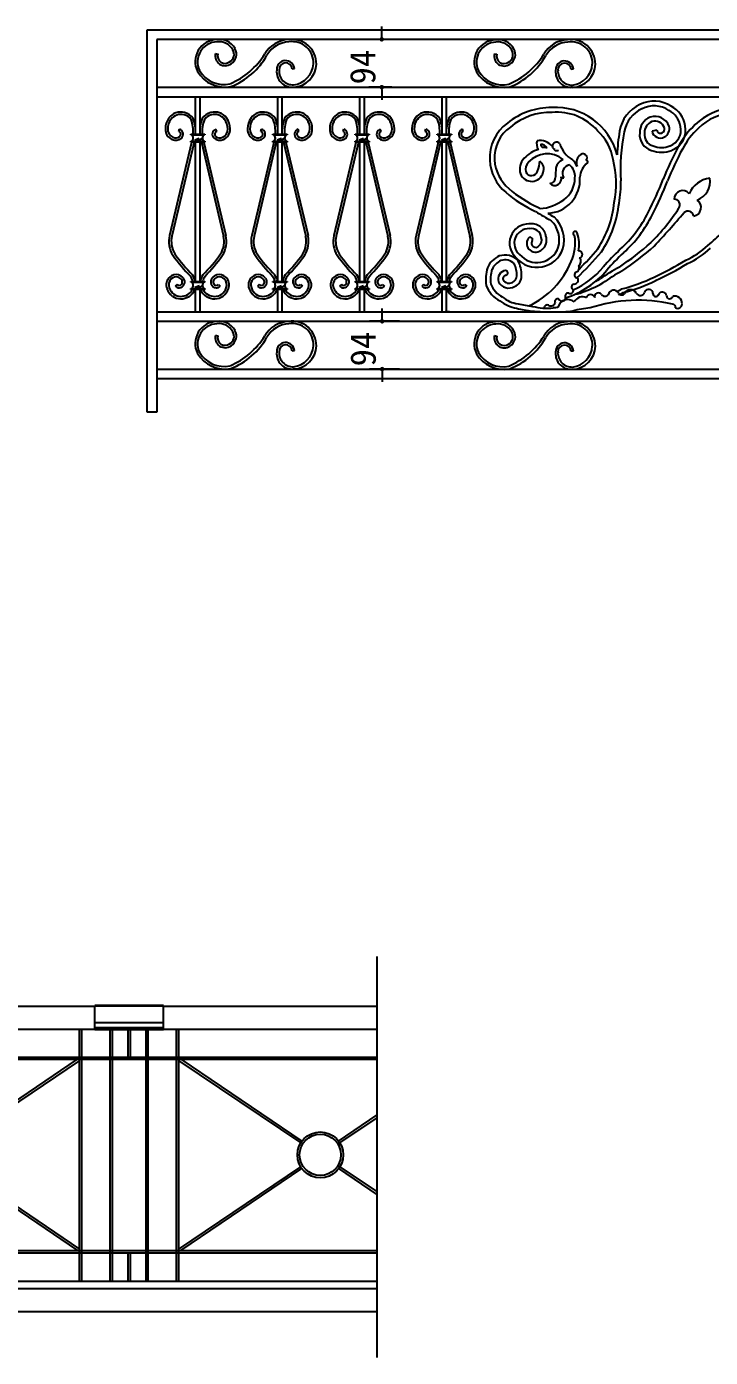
# Model space of a CAD drawing. Header units: millimetres. Extents: x 2621 to 26934, y 11979 to 27988.
# Drawn here: x 5707 to 7049, y 19788 to 22399 of the extents above; entities that cross this region are included whole.
import ezdxf

# ---------------------------------------------------------------- set-up
doc = ezdxf.new("R2010")
doc.units = ezdxf.units.MM
doc.styles.add('HZ', font='')
doc.styles.get('HZ').set_extended_font_data('仿宋_GB2312')

# ---------------------------------------------------------------- blocks, each defined once
blk = doc.blocks.new('A$C4F1E14F3')
for p, q in [((0, 0), (0, 750)), ((0, 750), (1315.8, 750)), ((1315.8, 731.2), (18.8, 731.2)), ((18.8, 731.2), (18.8, 0)), ((480.6, 731.2), (435.5, 731.2)), ((460.5, 743.7), (460.5, 756.2)), ((134.3, 703.7), (138.8, 702.5)), ((681.8, 703.1), (686.3, 702)), ((289.3, 673.3), (284.6, 673)), ((836.8, 672.8), (832.1, 672.4)), ((20.5, 637.5), (2606.1, 637.5)), ((480.6, 637.5), (435.5, 637.5)), ((20.5, 618.8), (2606.1, 618.8)), ((95.3, 545.2), (95.3, 618.8)), ((103.5, 618.8), (256.5, 618.8)), ((103.5, 618.8), (103.5, 545.2)), ((256.5, 545.2), (256.5, 618.8)), ((264.7, 618.8), (264.7, 545.2)), ((417.8, 545.2), (417.8, 618.8)), ((426, 618.8), (426, 545.2)), ((460.5, 625), (460.5, 612.5)), ((579, 545.2), (579, 618.8)), ((585.1, 618.8), (593.3, 618.8)), ((587.2, 618.8), (587.2, 545.2)), ((62.1, 550.6), (63.5, 555.1)), ((136.7, 550.6), (135.2, 555.1)), ((223.3, 550.6), (224.8, 555.1)), ((297.9, 550.6), (296.4, 555.1)), ((384.6, 550.6), (386, 555.1)), ((459.2, 550.6), (457.7, 555.1)), ((545.8, 550.6), (547.3, 555.1)), ((620.4, 550.6), (618.9, 555.1)), ((1000.3, 552.9), (991.1, 551.3)), ((87.4, 529.2), (44.2, 346.5)), ((92.2, 529.4), (48.8, 345.4)), ((85.7, 543.8), (85.7, 545.2)), ((85.7, 545.2), (104.1, 545.2)), ((87.5, 543.8), (85.7, 543.8)), ((85.7, 529.5), (85.7, 531.2)), ((85.7, 531.2), (87.5, 531.2)), ((110.2, 529.5), (85.7, 529.5)), ((87.5, 543.8), (111.7, 543.8)), ((87.5, 531.2), (111.7, 531.2)), ((93.9, 533.9), (102.4, 537.7)), ((95.3, 256.1), (95.3, 529.5)), ((103.5, 529.2), (103.5, 256.1)), ((104.1, 545.2), (113.5, 545.2)), ((106.5, 529.4), (149.9, 345.4)), ((113.5, 529.5), (110.2, 529.5)), ((111.4, 529.2), (154.5, 346.5)), ((113.5, 543.8), (111.7, 543.8)), ((111.7, 531.2), (113.5, 531.2)), ((113.5, 545.2), (113.5, 543.8)), ((113.5, 531.2), (113.5, 529.5)), ((248.6, 529.2), (205.5, 346.5)), ((253.5, 529.4), (210, 345.4)), ((246.9, 543.8), (246.9, 545.2)), ((246.9, 545.2), (265.4, 545.2)), ((248.8, 543.8), (246.9, 543.8)), ((246.9, 529.5), (246.9, 531.2)), ((246.9, 531.2), (248.8, 531.2)), ((271.5, 529.5), (246.9, 529.5)), ((248.8, 543.8), (272.9, 543.8)), ((248.8, 531.2), (272.9, 531.2)), ((255.1, 533.9), (263.6, 537.7)), ((256.5, 256.1), (256.5, 529.5)), ((264.7, 529.2), (264.7, 256.1)), ((265.4, 545.2), (274.7, 545.2)), ((267.8, 529.4), (311.2, 345.4)), ((274.7, 529.5), (271.5, 529.5)), ((272.6, 529.2), (315.8, 346.5)), ((274.7, 543.8), (272.9, 543.8)), ((272.9, 531.2), (274.7, 531.2)), ((274.7, 545.2), (274.7, 543.8)), ((274.7, 531.2), (274.7, 529.5)), ((409.9, 529.2), (366.7, 346.5)), ((414.7, 529.4), (371.3, 345.4)), ((408.2, 543.8), (408.2, 545.2)), ((408.2, 545.2), (426.6, 545.2)), ((410, 543.8), (408.2, 543.8)), ((408.2, 529.5), (408.2, 531.2)), ((408.2, 531.2), (410, 531.2)), ((432.7, 529.5), (408.2, 529.5)), ((410, 543.8), (434.2, 543.8)), ((410, 531.2), (434.2, 531.2)), ((416.4, 533.9), (424.9, 537.7)), ((417.8, 256.1), (417.8, 529.5)), ((426, 529.2), (426, 256.1)), ((426.6, 545.2), (436, 545.2)), ((429, 529.4), (472.4, 345.4)), ((436, 529.5), (432.7, 529.5)), ((433.9, 529.2), (477, 346.5)), ((436, 543.8), (434.2, 543.8)), ((434.2, 531.2), (436, 531.2)), ((436, 545.2), (436, 543.8)), ((436, 531.2), (436, 529.5)), ((571.1, 529.2), (528, 346.5)), ((576, 529.4), (532.5, 345.4)), ((569.4, 543.8), (569.4, 545.2)), ((569.4, 545.2), (587.9, 545.2)), ((571.3, 543.8), (569.4, 543.8)), ((569.4, 529.5), (569.4, 531.2)), ((569.4, 531.2), (571.3, 531.2)), ((594, 529.5), (569.4, 529.5)), ((571.3, 543.8), (595.4, 543.8)), ((571.3, 531.2), (595.4, 531.2)), ((577.6, 533.9), (586.1, 537.7)), ((579, 256.1), (579, 529.5)), ((587.2, 529.2), (587.2, 256.1)), ((587.9, 545.2), (597.2, 545.2)), ((590.3, 529.4), (633.7, 345.4)), ((597.2, 529.5), (594, 529.5)), ((595.1, 529.2), (638.3, 346.5)), ((597.2, 543.8), (595.4, 543.8)), ((595.4, 531.2), (597.2, 531.2)), ((597.2, 545.2), (597.2, 543.8)), ((597.2, 531.2), (597.2, 529.5)), ((58.8, 250), (55.2, 247)), ((85.8, 254.8), (85.8, 256.1)), ((85.8, 256.1), (104.2, 256.1)), ((87.6, 254.8), (85.8, 254.8)), ((85.8, 240.5), (85.8, 242.2)), ((85.8, 242.2), (87.6, 242.2)), ((110.3, 240.5), (85.8, 240.5)), ((87.6, 254.8), (111.7, 254.8)), ((87.6, 242.2), (111.7, 242.2)), ((93.9, 244.9), (102.5, 248.6)), ((95.3, 196.9), (95.3, 240.5)), ((103.5, 240.5), (103.5, 196.9)), ((104.2, 256.1), (113.6, 256.1)), ((113.6, 240.5), (110.3, 240.5)), ((113.6, 254.8), (111.7, 254.8)), ((111.7, 242.2), (113.6, 242.2)), ((113.6, 256.1), (113.6, 254.8)), ((113.6, 242.2), (113.6, 240.5)), ((139.9, 250), (143.5, 247)), ((220.1, 250), (216.5, 247)), ((247, 254.8), (247, 256.1)), ((247, 256.1), (265.5, 256.1)), ((248.9, 254.8), (247, 254.8)), ((247, 240.5), (247, 242.2)), ((247, 242.2), (248.9, 242.2)), ((271.5, 240.5), (247, 240.5)), ((248.9, 254.8), (273, 254.8)), ((248.9, 242.2), (273, 242.2)), ((255.2, 244.9), (263.7, 248.6)), ((256.5, 196.9), (256.5, 240.5)), ((264.7, 240.5), (264.7, 196.9)), ((265.5, 256.1), (274.8, 256.1)), ((274.8, 240.5), (271.5, 240.5)), ((274.8, 254.8), (273, 254.8)), ((273, 242.2), (274.8, 242.2)), ((274.8, 256.1), (274.8, 254.8)), ((274.8, 242.2), (274.8, 240.5)), ((301.2, 250), (304.7, 247)), ((381.3, 250), (377.7, 247)), ((408.3, 254.8), (408.3, 256.1)), ((408.3, 256.1), (426.7, 256.1)), ((410.1, 254.8), (408.3, 254.8)), ((408.3, 240.5), (408.3, 242.2)), ((408.3, 242.2), (410.1, 242.2)), ((432.8, 240.5), (408.3, 240.5)), ((410.1, 254.8), (434.2, 254.8)), ((410.1, 242.2), (434.2, 242.2)), ((416.4, 244.9), (425, 248.6)), ((417.8, 196.9), (417.8, 240.5)), ((426, 240.5), (426, 196.9)), ((426.7, 256.1), (436.1, 256.1)), ((436.1, 240.5), (432.8, 240.5)), ((436.1, 254.8), (434.2, 254.8)), ((434.2, 242.2), (436.1, 242.2)), ((436.1, 256.1), (436.1, 254.8)), ((436.1, 242.2), (436.1, 240.5)), ((462.4, 250), (466, 247)), ((542.6, 250), (539, 247)), ((569.5, 254.8), (569.5, 256.1)), ((569.5, 256.1), (588, 256.1)), ((571.4, 254.8), (569.5, 254.8)), ((569.5, 240.5), (569.5, 242.2)), ((569.5, 242.2), (571.4, 242.2)), ((594, 240.5), (569.5, 240.5)), ((571.4, 254.8), (595.5, 254.8)), ((571.4, 242.2), (595.5, 242.2)), ((577.7, 244.9), (586.2, 248.6)), ((579, 196.9), (579, 240.5)), ((587.2, 240.5), (587.2, 196.9)), ((588, 256.1), (597.3, 256.1)), ((597.3, 240.5), (594, 240.5)), ((597.3, 254.8), (595.5, 254.8)), ((595.5, 242.2), (597.3, 242.2)), ((597.3, 256.1), (597.3, 254.8)), ((597.3, 242.2), (597.3, 240.5)), ((623.7, 250), (627.2, 247)), ((20.5, 196.9), (2606.1, 196.9)), ((461.3, 190.6), (461.3, 203.1)), ((593.3, 196.9), (585.1, 196.9)), ((20.5, 178.1), (2606.1, 178.1)), ((495.1, 178.1), (436.3, 178.1)), ((134.3, 150.6), (138.8, 149.4)), ((681.8, 150), (686.3, 148.9)), ((289.3, 120.2), (284.6, 119.8)), ((836.8, 119.6), (832.1, 119.3)), ((20.5, 84.4), (2606.1, 84.4)), ((495.1, 84.4), (436.3, 84.4)), ((20.5, 65.6), (2606.1, 65.6)), ((461.3, 71.9), (461.3, 59.4)), ((18.8, 0), (0, 0))]:
    blk.add_line(p, q)
at = {"color": 0, "linetype": 'ByBlock'}
for p, q in [((460.5, 735.6), (460.5, 743.7)), ((460.5, 633.1), (460.5, 625)), ((461.3, 182.5), (461.3, 190.6)), ((461.3, 80), (461.3, 71.9))]:
    blk.add_line(p, q, dxfattribs=at)
at = {"color": 0, "linetype": 'ByBlock', "const_width": 4.38}
for points in [[(460.5, 733.4, 1), (460.5, 729.1, 1)], [(460.5, 635.3, 1), (460.5, 639.7, 1)], [(461.3, 180.3, 1), (461.3, 175.9, 1)], [(461.3, 82.2, 1), (461.3, 86.6, 1)]]:
    blk.add_lwpolyline(points, format="xyb", close=True, dxfattribs=at)
for centre, radius, start, end in [((141.3, 695.2), 36, 29.7728, 97.6946), ((284.4, 683.4), 47.9, 359.3385, 98.1814), ((137.6, 687.5), 43.3, 91.5224, 206.6869), ((138.3, 687.2), 39.2, 91.9678, 205.4501), ((141.4, 695.8), 30.8, 29.0137, 98.2863), ((153, 702.2), 17.6, 300.7575, 29.2731), ((152.9, 702.2), 22.4, 301.7704, 28.9529), ((279.8, 674.9), 56, 92.2498, 150.3633), ((280.4, 674.3), 52, 92.4589, 150.3237), ((284.7, 685), 41.8, 357.4465, 98.9717), ((685.1, 687), 43.3, 91.5224, 206.6869), ((685.8, 686.6), 39.2, 91.9678, 205.4501), ((688.8, 694.6), 36, 29.7728, 97.6946), ((688.9, 695.3), 30.8, 29.0137, 98.2863), ((700.5, 701.6), 17.6, 300.7575, 29.2731), ((700.4, 701.7), 22.4, 301.7704, 28.9529), ((827.3, 674.3), 56, 92.2498, 150.3633), ((827.9, 673.8), 52, 92.4589, 150.3237), ((831.9, 682.9), 47.9, 359.3385, 98.1814), ((832.2, 684.5), 41.8, 357.4465, 98.9717), ((153.2, 699), 19.5, 166.026, 306.1289), ((153.2, 699), 14.8, 166.026, 306.42), ((103, 783), 151.3, 293.2374, 327.8912), ((114.4, 767.6), 138.3, 291.1599, 330.7892), ((271.8, 672), 17.5, 4.2991, 183.502), ((271.8, 672), 12.9, 4.2991, 183.9304), ((282.8, 685.6), 43.7, 275.9022, 356.825), ((285.6, 684.3), 46.7, 272.3193, 358.2427), ((700.7, 698.4), 19.5, 166.026, 306.1289), ((700.7, 698.4), 14.8, 166.026, 306.42), ((650.5, 782.4), 151.3, 293.2374, 327.8912), ((661.9, 767), 138.3, 291.1599, 330.7892), ((819.3, 671.4), 17.5, 4.2991, 183.502), ((819.3, 671.4), 12.9, 4.2991, 183.9304), ((830.2, 685), 43.7, 275.9022, 356.825), ((833.1, 683.7), 46.7, 272.3193, 358.2427), ((152.6, 700), 62.5, 210.703, 280.8368), ((150.5, 697.2), 54.6, 209.4377, 282.8679), ((284.5, 667.8), 30.3, 174.1559, 275.7508), ((286, 669.1), 27.1, 175.8301, 272.7154), ((700.1, 699.4), 62.5, 210.703, 280.8368), ((698, 696.6), 54.6, 209.4377, 282.8679), ((832, 667.3), 30.3, 174.1559, 275.7508), ((833.5, 668.6), 27.1, 175.8301, 272.7154), ((996.4, 539.7), 70.1, 114.6089, 170.5517), ((994.9, 549.2), 60.9, 56.3776, 117.0182), ((994.9, 549.2), 51.5, 55.7255, 117.2361), ((68.8, 556.5), 33, 141.6774, 181.6751), ((65.7, 560.7), 28, 73.4423, 144.4332), ((65.7, 560.7), 23.3, 72.8495, 144.819), ((69, 562.8), 20.4, 31.9492, 79.9702), ((69, 562.8), 25.1, 30.8638, 79.3014), ((24.8, 550.4), 70.5, 355.7773, 21.0908), ((173.9, 550.4), 70.5, 158.9092, 184.2227), ((129.7, 562.8), 25.1, 100.6986, 149.1362), ((129.7, 562.8), 20.4, 100.0298, 148.0508), ((133, 560.7), 28, 35.5668, 106.5577), ((133, 560.7), 23.3, 35.181, 107.1505), ((129.9, 556.5), 33, 358.3249, 38.3226), ((230.1, 556.5), 33, 141.6774, 181.6751), ((227, 560.7), 28, 73.4423, 144.4332), ((227, 560.7), 23.3, 72.8495, 144.819), ((230.3, 562.8), 20.4, 31.9492, 79.9702), ((230.3, 562.8), 25.1, 30.8638, 79.3014), ((186.1, 550.4), 70.5, 355.7773, 21.0908), ((335.2, 550.4), 70.5, 158.9092, 184.2227), ((290.9, 562.8), 25.1, 100.6986, 149.1362), ((290.9, 562.8), 20.4, 100.0298, 148.0508), ((294.3, 560.7), 28, 35.5668, 106.5577), ((294.3, 560.7), 23.3, 35.181, 107.1505), ((291.2, 556.5), 33, 358.3249, 38.3226), ((391.3, 556.5), 33, 141.6774, 181.6751), ((388.2, 560.7), 28, 73.4423, 144.4332), ((388.2, 560.7), 23.3, 72.8495, 144.819), ((391.5, 562.8), 20.4, 31.9492, 79.9702), ((391.5, 562.8), 25.1, 30.8638, 79.3014), ((347.3, 550.4), 70.5, 355.7773, 21.0908), ((496.4, 550.4), 70.5, 158.9092, 184.2227), ((452.2, 562.8), 25.1, 100.6986, 149.1362), ((452.2, 562.8), 20.4, 100.0298, 148.0508), ((455.5, 560.7), 28, 35.5668, 106.5577), ((455.5, 560.7), 23.3, 35.181, 107.1505), ((452.4, 556.5), 33, 358.3249, 38.3226), ((552.6, 556.5), 33, 141.6774, 181.6751), ((549.5, 560.7), 28, 73.4423, 144.4332), ((549.5, 560.7), 23.3, 72.8495, 144.819), ((552.8, 562.8), 20.4, 31.9492, 79.9702), ((552.8, 562.8), 25.1, 30.8638, 79.3014), ((508.6, 550.4), 70.5, 355.7773, 21.0908), ((657.7, 550.4), 70.5, 158.9092, 184.2227), ((613.4, 562.8), 25.1, 100.6986, 149.1362), ((613.4, 562.8), 20.4, 100.0298, 148.0508), ((616.8, 560.7), 28, 35.5668, 106.5577), ((616.8, 560.7), 23.3, 35.181, 107.1505), ((613.7, 556.5), 33, 358.3249, 38.3226), ((792.5, 463.5), 133.9, 89.1486, 129.5387), ((792.5, 463.5), 124.5, 88.9382, 129.709), ((802.9, 474.4), 123.2, 14.2246, 93.9213), ((804, 481.8), 106.6, 41.2346, 94.9593), ((996.4, 539.7), 60.8, 114.4219, 170.5042), ((999.7, 548.2), 32.9, 111.605, 180.8531), ((996.6, 550.7), 29.5, 19.5303, 107.8769), ((1006.3, 555.2), 40.6, 7.1146, 64.2732), ((1006.3, 555.2), 50, 7.6957, 63.4621), ((1162.2, 472), 126.3, 96.7973, 133.2082), ((1162.2, 472), 116.9, 96.7973, 133.2082), ((56.7, 554.4), 20.9, 176.7452, 247.6173), ((68.8, 556.5), 28.3, 141.5395, 182.0653), ((56.7, 554.4), 16.2, 176.004, 248.2708), ((60.2, 545.1), 5.8, 313.3026, 71.4596), ((60.2, 545.1), 10.5, 313.1234, 71.4596), ((24.8, 550.4), 65.8, 355.4761, 20.7299), ((173.9, 550.4), 65.8, 159.2701, 184.5239), ((138.5, 545.1), 10.5, 108.5404, 226.8766), ((138.5, 545.1), 5.8, 108.5404, 226.6974), ((142, 554.4), 16.2, 291.7292, 3.996), ((142, 554.4), 20.9, 292.3827, 3.2548), ((129.9, 556.5), 28.3, 357.9347, 38.4605), ((218, 554.4), 20.9, 176.7452, 247.6173), ((218, 554.4), 16.2, 176.004, 248.2708), ((230.1, 556.5), 28.3, 141.5395, 182.0653), ((221.5, 545.1), 5.8, 313.3026, 71.4596), ((221.5, 545.1), 10.5, 313.1234, 71.4596), ((186.1, 550.4), 65.8, 355.4761, 20.7299), ((335.2, 550.4), 65.8, 159.2701, 184.5239), ((299.8, 545.1), 10.5, 108.5404, 226.8766), ((299.8, 545.1), 5.8, 108.5404, 226.6974), ((303.3, 554.4), 16.2, 291.7292, 3.996), ((303.3, 554.4), 20.9, 292.3827, 3.2548), ((291.2, 556.5), 28.3, 357.9347, 38.4605), ((379.2, 554.4), 20.9, 176.7452, 247.6173), ((391.3, 556.5), 28.3, 141.5395, 182.0653), ((379.2, 554.4), 16.2, 176.004, 248.2708), ((382.7, 545.1), 5.8, 313.3026, 71.4596), ((382.7, 545.1), 10.5, 313.1234, 71.4596), ((347.3, 550.4), 65.8, 355.4761, 20.7299), ((496.4, 550.4), 65.8, 159.2701, 184.5239), ((461, 545.1), 10.5, 108.5404, 226.8766), ((461, 545.1), 5.8, 108.5404, 226.6974), ((464.5, 554.4), 16.2, 291.7292, 3.996), ((464.5, 554.4), 20.9, 292.3827, 3.2548), ((452.4, 556.5), 28.3, 357.9347, 38.4605), ((540.5, 554.4), 20.9, 176.7452, 247.6173), ((540.5, 554.4), 16.2, 176.004, 248.2708), ((552.6, 556.5), 28.3, 141.5395, 182.0653), ((544, 545.1), 5.8, 313.3026, 71.4596), ((544, 545.1), 10.5, 313.1234, 71.4596), ((508.6, 550.4), 65.8, 355.4761, 20.7299), ((657.7, 550.4), 65.8, 159.2701, 184.5239), ((622.3, 545.1), 10.5, 108.5404, 226.8766), ((622.3, 545.1), 5.8, 108.5404, 226.6974), ((625.8, 554.4), 16.2, 291.7292, 3.996), ((625.8, 554.4), 20.9, 292.3827, 3.2548), ((613.7, 556.5), 28.3, 357.9347, 38.4605), ((754.5, 499.5), 82.1, 125.0713, 183.7105), ((754.5, 499.5), 72.7, 124.7867, 183.7522), ((815.9, 478.7), 100.2, 9.6728, 47.0352), ((1397.6, 478.3), 476, 171.1867, 176.817), ((1303.8, 475.7), 374.7, 168.6116, 183.3522), ((999.7, 548.2), 23.5, 112.3568, 182.1392), ((996.6, 550.7), 20.1, 20.3353, 107.0168), ((1007.2, 554), 16.4, 189.6157, 300.0683), ((1007.2, 554), 7.01, 189.6157, 302.0781), ((1007.4, 555.6), 8.29, 295.2167, 14.7572), ((1007.4, 555.6), 17.7, 296.9961, 16.376), ((1014.9, 552.7), 32.6, 290.575, 13.376), ((1014.9, 552.7), 41.9, 290.7571, 12.6677), ((1190.9, 441.4), 168.2, 133.2082, 152.0228), ((1190.9, 441.4), 158.8, 133.2082, 152.0228), ((56.3, 549.5), 16.3, 242.3934, 312.6498), ((56.3, 549.5), 11.6, 241.1563, 312.5484), ((82.4, 537.5), 8.13, 309.1676, 50.8324), ((97.9, 551.1), 17.6, 256.7869, 307.7656), ((116.7, 537.5), 8.09, 128.8868, 231.1132), ((142.4, 549.5), 16.3, 227.3502, 297.6066), ((142.4, 549.5), 11.6, 227.4516, 298.8437), ((217.6, 549.5), 16.3, 242.3934, 312.6498), ((217.6, 549.5), 11.6, 241.1563, 312.5484), ((243.6, 537.5), 8.13, 309.1676, 50.8324), ((259.1, 551.1), 17.6, 256.7869, 307.7656), ((278, 537.5), 8.09, 128.8868, 231.1132), ((303.7, 549.5), 16.3, 227.3502, 297.6066), ((303.7, 549.5), 11.6, 227.4516, 298.8437), ((378.8, 549.5), 16.3, 242.3934, 312.6498), ((378.8, 549.5), 11.6, 241.1563, 312.5484), ((404.9, 537.5), 8.13, 309.1676, 50.8324), ((420.4, 551.1), 17.6, 256.7869, 307.7656), ((439.2, 537.5), 8.09, 128.8868, 231.1132), ((464.9, 549.5), 16.3, 227.3502, 297.6066), ((464.9, 549.5), 11.6, 227.4516, 298.8437), ((540.1, 549.5), 16.3, 242.3934, 312.6498), ((540.1, 549.5), 11.6, 241.1563, 312.5484), ((566.1, 537.5), 8.13, 309.1676, 50.8324), ((581.6, 551.1), 17.6, 256.7869, 307.7656), ((600.5, 537.5), 8.09, 128.8868, 231.1132), ((626.2, 549.5), 16.3, 227.3502, 297.6066), ((626.2, 549.5), 11.6, 227.4516, 298.8437), ((782.4, 526.2), 18, 160.0725, 217.4423), ((770.8, 500.6), 32.1, 40.1203, 99.6045), ((770.5, 506.9), 18.8, 37.0091, 84.0363), ((781.6, 526.1), 9.12, 182.9715, 232.3474), ((803.7, 521.3), 8.28, 42.0947, 180), ((861.8, 542.2), 54.2, 196.3714, 240.4477), ((999, 544.5), 32.4, 174.4159, 254.0557), ((999, 544.5), 23.1, 173.1077, 255.1554), ((1009.7, 562.9), 43.9, 247.8205, 292.1795), ((760.7, 476.7), 29.5, 134.1391, 198.5911), ((785.6, 456.1), 61.7, 106.4962, 137.375), ((785.6, 456.1), 50.5, 51.7603, 137.7609), ((778.7, 488.6), 30.4, 77.0965, 95.1943), ((800.4, 521.1), 5.05, 177.256, 267.159), ((783.9, 526.4), 19.3, 321.7942, 327.5765), ((803.7, 521.3), 8.28, 236.1102, 295.7198), ((861.7, 489), 19.2, 122.3278, 202.3304), ((855.5, 499.4), 7.11, 33.8322, 125.0732), ((858.3, 498.8), 5.55, 300.9996, 54.9008), ((1009.7, 562.9), 53.3, 248.4421, 292.0406), ((1606.3, 220.8), 638.6, 152.0228, 158.308), ((1606.3, 220.8), 629.3, 152.0228, 158.308), ((760.9, 498.9), 88.5, 183.0606, 229.7981), ((760.9, 498.9), 79.1, 183.0221, 229.8178), ((760.7, 476.7), 18.2, 133.2098, 197.5304), ((754.5, 476), 12.1, 203.3405, 344.8255), ((708.2, 496.1), 62.5, 338.1852, 356.7068), ((759.5, 477.1), 19, 337.8657, 54.1528), ((1574.4, 418.1), 774.4, 175.8548, 176.988), ((825.7, 473.7), 23.7, 111.9924, 179.1692), ((831.7, 468.6), 16.4, 99.1906, 213.2803), ((811.4, 462.4), 28.5, 354.5983, 51.8227), ((798.1, 460.8), 50.4, 24.5399, 42.8339), ((889.5, 457.9), 40.3, 129.0525, 176.0602), ((862.2, 491.3), 2.9, 312.8659, 111.1782), ((724, 448.3), 196.5, 349.1524, 13.9304), ((754.5, 476), 23.4, 201.8819, 344.8255), ((783.9, 455.6), 65.6, 272.2017, 4.4633), ((800.1, 457.6), 13, 222.582, 17.3145), ((791, 458.8), 10.1, 267.0012, 359.9867), ((816.9, 465.5), 5.98, 222.9811, 280.1711), ((787.4, 459.3), 52.4, 305.3305, 0.4327), ((724, 448.3), 205.8, 349.2612, 1.5478), ((283.1, 747.1), 785.4, 333.0927, 338.308), ((283.1, 747.1), 794.8, 333.0927, 338.308), ((1111, 407.9), 51.5, 97.5451, 156.4802), ((1065.8, 452.3), 39, 290.3518, 9.9245), ((870.6, 626.4), 256.7, 229.4591, 245.114), ((870.6, 626.4), 247.4, 229.4525, 245.255), ((1051, 418.3), 16.3, 38.5294, 181.6373), ((1034.5, 406.6), 11.2, 325.1017, 89.2672), ((1095.2, 918.4), 621.4, 237.6422, 240.922), ((1095.2, 918.4), 612, 237.5845, 238.0597), ((764.3, 487.8), 89, 274.5519, 306.8061), ((711.9, 433.1), 206.2, 326.748, 353.9261), ((711.9, 433.1), 215.6, 326.6, 353.8223), ((756.9, 506.7), 254.2, 312.5299, 333.0927), ((690.5, 629.9), 421.3, 315.1105, 326.963), ((1061.5, 383), 11.2, 8.3327, 132.4982), ((1070.5, 401.4), 16.9, 277.3181, 58.2495), ((749.1, 331.4), 37.8, 89.3462, 229.3922), ((754.2, 340.7), 28.9, 7.6493, 99.4603), ((1095.2, 918.4), 612, 239.7024, 241.0378), ((755.5, 337.4), 53.5, 344.2479, 45.1998), ((755.5, 337.4), 62.9, 343.9731, 46.43), ((756.9, 506.7), 263.6, 312.5299, 333.0927), ((-544.9, 1760.4), 2104.9, 317.0343, 319.4251), ((94, 334.8), 51.2, 166.8047, 212.1319), ((94, 334.8), 46.5, 166.8089, 211.9756), ((104.7, 334.8), 46.5, 328.0244, 13.1911), ((104.7, 334.8), 51.2, 327.8681, 13.1953), ((255.3, 334.8), 51.2, 166.8047, 212.1319), ((255.3, 334.8), 46.5, 166.8089, 211.9756), ((265.9, 334.8), 46.5, 328.0244, 13.1911), ((265.9, 334.8), 51.2, 327.8681, 13.1953), ((416.5, 334.8), 51.2, 166.8047, 212.1319), ((416.5, 334.8), 46.5, 166.8089, 211.9756), ((427.2, 334.8), 46.5, 328.0244, 13.1911), ((427.2, 334.8), 51.2, 327.8681, 13.1953), ((577.8, 334.8), 51.2, 166.8047, 212.1319), ((577.8, 334.8), 46.5, 166.8089, 211.9756), ((588.4, 334.8), 46.5, 328.0244, 13.1911), ((588.4, 334.8), 51.2, 327.8681, 13.1953), ((749.1, 331.4), 28.5, 87.6288, 230.8048), ((762.6, 331.1), 17.4, 146.25, 317.4737), ((752, 338.2), 4.69, 325.865, 146.635), ((754.2, 340.7), 19.5, 4.7218, 101.8349), ((761.6, 337.1), 13.2, 304.1679, 23.3579), ((761.6, 337.1), 22.6, 307.825, 19.3263), ((756.5, 331.6), 83.9, 334.3116, 9.9832), ((840.2, 350.3), 4.24, 16.3573, 256.0477), ((777.7, 328.7), 70.3, 349.662, 18.9218), ((737.1, 758.6), 564.3, 310.1086, 314.1109), ((765.2, 337.6), 53.7, 220.6329, 340.8597), ((765.2, 337.6), 44.3, 219.6827, 340.533), ((762.6, 331.1), 8.05, 146.25, 322.8002), ((455.5, 679.9), 569.2, 312.9507, 320.0546), ((847.5, 309.2), 6.92, 279.3882, 95.326), ((455.5, 679.9), 559.9, 314.5114, 319.9993), ((1176.2, 49.5), 366.2, 132.5299, 140.0977), ((604.8, 764.5), 578.1, 303.8779, 311.6553), ((604.8, 764.5), 587.5, 303.8328, 311.6828), ((991.2, 443), 159.4, 294.4083, 313.3183), ((991.2, 443), 166.9, 294.5685, 313.2456), ((320, 498.2), 329.9, 215.2939, 224.728), ((320, 498.2), 325.2, 215.3172, 224.8176), ((-121.2, 498.2), 325.2, 315.1824, 324.6828), ((-121.2, 498.2), 329.9, 315.272, 324.7061), ((481.2, 498.2), 329.9, 215.2939, 224.728), ((481.2, 498.2), 325.2, 215.3172, 224.8176), ((40, 498.2), 325.2, 315.1824, 324.6828), ((40, 498.2), 329.9, 315.272, 324.7061), ((642.5, 498.2), 329.9, 215.2939, 224.728), ((642.5, 498.2), 325.2, 215.3172, 224.8176), ((201.3, 498.2), 325.2, 315.1824, 324.6828), ((201.3, 498.2), 329.9, 315.272, 324.7061), ((803.7, 498.2), 329.9, 215.2939, 224.728), ((803.7, 498.2), 325.2, 215.3172, 224.8176), ((362.5, 498.2), 325.2, 315.1824, 324.6828), ((362.5, 498.2), 329.9, 315.272, 324.7061), ((710, 264.4), 45.9, 114.2316, 155.6979), ((710, 264.4), 36.5, 115.0455, 154.9176), ((702.2, 272.3), 35.7, 43.583, 108.0162), ((702.2, 272.3), 26.3, 46.0965, 106.9287), ((679.6, 269.9), 46, 356.9204, 27.6244), ((679.6, 269.9), 55.4, 357.5737, 29.1493), ((680.8, 356.4), 163.2, 294.898, 337.9915), ((841.3, 295.3), 10.2, 303.3841, 43.5679), ((1176.2, 49.5), 356.8, 132.5299, 140.0977), ((761.9, 780), 565.3, 294.3443, 301.4756), ((761.9, 780), 572.8, 294.3566, 301.4297), ((58.5, 249.5), 20.9, 132.8032, 201.5724), ((58.5, 249.5), 16.2, 132.8032, 201.5724), ((56.9, 251.2), 18.6, 75.252, 132.8032), ((56.9, 251.2), 13.9, 75.252, 132.8032), ((57, 251.6), 13.5, 37.4021, 75.252), ((57, 251.6), 18.2, 37.4021, 75.252), ((62.1, 255.5), 11.8, 276.1741, 37.4021), ((57.4, 248.5), 33.2, 13.309, 31.8675), ((57.4, 248.5), 37.9, 11.6382, 32.695), ((141.3, 248.5), 37.9, 147.305, 168.3618), ((141.3, 248.5), 33.2, 148.1325, 166.691), ((136.6, 255.5), 11.8, 142.5979, 263.8259), ((141.7, 251.6), 18.2, 104.748, 142.5979), ((141.7, 251.6), 13.5, 104.748, 142.5979), ((141.8, 251.2), 18.6, 47.1968, 104.748), ((141.8, 251.2), 13.9, 47.1968, 104.748), ((140.3, 249.5), 16.2, 338.4276, 47.1968), ((140.3, 249.5), 20.9, 338.4276, 47.1968), ((219.7, 249.5), 20.9, 132.8032, 201.5724), ((219.7, 249.5), 16.2, 132.8032, 201.5724), ((218.2, 251.2), 18.6, 75.252, 132.8032), ((218.2, 251.2), 13.9, 75.252, 132.8032), ((218.2, 251.6), 13.5, 37.4021, 75.252), ((218.2, 251.6), 18.2, 37.4021, 75.252), ((223.4, 255.5), 11.8, 276.1741, 37.4021), ((218.6, 248.5), 33.2, 13.309, 31.8675), ((218.6, 248.5), 37.9, 11.6382, 32.695), ((302.6, 248.5), 37.9, 147.305, 168.3618), ((302.6, 248.5), 33.2, 148.1325, 166.691), ((297.9, 255.5), 11.8, 142.5979, 263.8259), ((303, 251.6), 18.2, 104.748, 142.5979), ((303, 251.6), 13.5, 104.748, 142.5979), ((303.1, 251.2), 18.6, 47.1968, 104.748), ((303.1, 251.2), 13.9, 47.1968, 104.748), ((301.5, 249.5), 16.2, 338.4276, 47.1968), ((301.5, 249.5), 20.9, 338.4276, 47.1968), ((381, 249.5), 20.9, 132.8032, 201.5724), ((381, 249.5), 16.2, 132.8032, 201.5724), ((379.4, 251.2), 18.6, 75.252, 132.8032), ((379.4, 251.2), 13.9, 75.252, 132.8032), ((379.5, 251.6), 13.5, 37.4021, 75.252), ((379.5, 251.6), 18.2, 37.4021, 75.252), ((384.6, 255.5), 11.8, 276.1741, 37.4021), ((379.9, 248.5), 33.2, 13.309, 31.8675), ((379.9, 248.5), 37.9, 11.6382, 32.695), ((463.8, 248.5), 37.9, 147.305, 168.3618), ((463.8, 248.5), 33.2, 148.1325, 166.691), ((459.1, 255.5), 11.8, 142.5979, 263.8259), ((464.2, 251.6), 18.2, 104.748, 142.5979), ((464.2, 251.6), 13.5, 104.748, 142.5979), ((464.3, 251.2), 18.6, 47.1968, 104.748), ((464.3, 251.2), 13.9, 47.1968, 104.748), ((462.8, 249.5), 16.2, 338.4276, 47.1968), ((462.8, 249.5), 20.9, 338.4276, 47.1968), ((542.2, 249.5), 20.9, 132.8032, 201.5724), ((542.2, 249.5), 16.2, 132.8032, 201.5724), ((540.7, 251.2), 18.6, 75.252, 132.8032), ((540.7, 251.2), 13.9, 75.252, 132.8032), ((540.7, 251.6), 13.5, 37.4021, 75.252), ((540.7, 251.6), 18.2, 37.4021, 75.252), ((545.9, 255.5), 11.8, 276.1741, 37.4021), ((541.1, 248.5), 33.2, 13.309, 31.8675), ((541.1, 248.5), 37.9, 11.6382, 32.695), ((625.1, 248.5), 37.9, 147.305, 168.3618), ((625.1, 248.5), 33.2, 148.1325, 166.691), ((620.4, 255.5), 11.8, 142.5979, 263.8259), ((625.5, 251.6), 18.2, 104.748, 142.5979), ((625.5, 251.6), 13.5, 104.748, 142.5979), ((625.6, 251.2), 18.6, 47.1968, 104.748), ((625.6, 251.2), 13.9, 47.1968, 104.748), ((624, 249.5), 16.2, 338.4276, 47.1968), ((624, 249.5), 20.9, 338.4276, 47.1968), ((736.1, 261.1), 71.5, 161.9074, 190.1676), ((736.1, 261.1), 62.2, 162.3865, 189.437), ((705.8, 261.1), 16.8, 97.5632, 198.8739), ((705.8, 261.1), 7.46, 97.5632, 195.0226), ((703.2, 273), 4.81, 290.3318, 84.7945), ((710.9, 267.6), 14.7, 294.8702, 359.5559), ((712, 267.2), 22.9, 293.949, 0.8918), ((769.5, 389.6), 173.3, 287.3608, 320.0977), ((769.5, 389.6), 163.9, 294.1005, 320.0977), ((837.9, 259.3), 8.3, 270.5541, 26.1563), ((845.3, 269.5), 6.54, 119.4216, 270), ((840.6, 282.6), 7.56, 281.127, 34.0845), ((774.9, 461.1), 230.2, 297.3763, 299.7487), ((1110.8, -56.8), 387.7, 118.2961, 124.8747), ((1110.8, -56.8), 378.3, 118.2276, 124.9372), ((851, 557.1), 325.8, 284.373, 296.2285), ((71, 254.5), 34.4, 201.5724, 231.3228), ((71, 254.5), 29.7, 201.5724, 230.9704), ((62.4, 253), 9.34, 220.2489, 276.1741), ((62.4, 253), 4.66, 220.2489, 276.1741), ((62.1, 255.5), 7.08, 276.1741, 37.4021), ((66.6, 251.2), 24.6, 302.439, 334.0272), ((66.6, 251.2), 29.3, 302.2406, 338.4182), ((82.5, 248.5), 8.13, 309.1676, 50.8324), ((98, 262), 17.6, 256.7869, 307.7656), ((132.1, 251.2), 29.3, 201.5818, 237.7594), ((116.8, 248.5), 8.09, 128.8868, 231.1132), ((132.1, 251.2), 24.6, 205.9728, 237.561), ((136.6, 255.5), 7.08, 142.5979, 263.8259), ((136.4, 253), 9.34, 263.8259, 319.7511), ((136.4, 253), 4.66, 263.8259, 319.7511), ((127.7, 254.5), 29.7, 309.0296, 338.4276), ((127.7, 254.5), 34.4, 308.6772, 338.4276), ((232.3, 254.5), 34.4, 201.5724, 231.3228), ((232.3, 254.5), 29.7, 201.5724, 230.9704), ((223.6, 253), 9.34, 220.2489, 276.1741), ((223.6, 253), 4.66, 220.2489, 276.1741), ((223.4, 255.5), 7.08, 276.1741, 37.4021), ((227.9, 251.2), 24.6, 302.439, 334.0272), ((227.9, 251.2), 29.3, 302.2406, 338.4182), ((243.7, 248.5), 8.13, 309.1676, 50.8324), ((259.2, 262), 17.6, 256.7869, 307.7656), ((293.4, 251.2), 29.3, 201.5818, 237.7594), ((278.1, 248.5), 8.09, 128.8868, 231.1132), ((293.4, 251.2), 24.6, 205.9728, 237.561), ((297.9, 255.5), 7.08, 142.5979, 263.8259), ((297.6, 253), 9.34, 263.8259, 319.7511), ((297.6, 253), 4.66, 263.8259, 319.7511), ((288.9, 254.5), 29.7, 309.0296, 338.4276), ((288.9, 254.5), 34.4, 308.6772, 338.4276), ((393.5, 254.5), 34.4, 201.5724, 231.3228), ((393.5, 254.5), 29.7, 201.5724, 230.9704), ((384.9, 253), 9.34, 220.2489, 276.1741), ((384.9, 253), 4.66, 220.2489, 276.1741), ((384.6, 255.5), 7.08, 276.1741, 37.4021), ((389.1, 251.2), 24.6, 302.439, 334.0272), ((389.1, 251.2), 29.3, 302.2406, 338.4182), ((405, 248.5), 8.13, 309.1676, 50.8324), ((420.5, 262), 17.6, 256.7869, 307.7656), ((454.6, 251.2), 29.3, 201.5818, 237.7594), ((439.3, 248.5), 8.09, 128.8868, 231.1132), ((454.6, 251.2), 24.6, 205.9728, 237.561), ((459.1, 255.5), 7.08, 142.5979, 263.8259), ((458.9, 253), 9.34, 263.8259, 319.7511), ((458.9, 253), 4.66, 263.8259, 319.7511), ((450.2, 254.5), 29.7, 309.0296, 338.4276), ((450.2, 254.5), 34.4, 308.6772, 338.4276), ((554.8, 254.5), 34.4, 201.5724, 231.3228), ((554.8, 254.5), 29.7, 201.5724, 230.9704), ((546.1, 253), 9.34, 220.2489, 276.1741), ((546.1, 253), 4.66, 220.2489, 276.1741), ((545.9, 255.5), 7.08, 276.1741, 37.4021), ((550.4, 251.2), 24.6, 302.439, 334.0272), ((550.4, 251.2), 29.3, 302.2406, 338.4182), ((566.2, 248.5), 8.13, 309.1676, 50.8324), ((581.7, 262), 17.6, 256.7869, 307.7656), ((615.9, 251.2), 29.3, 201.5818, 237.7594), ((600.6, 248.5), 8.09, 128.8868, 231.1132), ((615.9, 251.2), 24.6, 205.9728, 237.561), ((620.4, 255.5), 7.08, 142.5979, 263.8259), ((620.1, 253), 9.34, 263.8259, 319.7511), ((620.1, 253), 4.66, 263.8259, 319.7511), ((611.4, 254.5), 29.7, 309.0296, 338.4276), ((611.4, 254.5), 34.4, 308.6772, 338.4276), ((717.5, 267), 55, 199.7173, 243.0717), ((717.5, 267), 45.7, 200.6894, 243.489), ((710.2, 266.1), 22.8, 207.2897, 299.4218), ((710.6, 266.9), 14.2, 212.8232, 297.4278), ((830.8, 238.3), 5.93, 240.9026, 16.656), ((838.7, 245.3), 5.77, 97.9129, 247.0028), ((774.9, 461.1), 239.6, 288.8704, 299.8506), ((915.6, 228.3), 10.8, 28.6907, 169.2432), ((860.9, 380.3), 155.9, 293.1226, 297.102), ((851, 557.1), 333.3, 284.5159, 296.2072), ((948.9, 227.4), 12.7, 28.6907, 151.3093), ((967.9, 237.8), 8.95, 208.6907, 342.3574), ((984.4, 232.5), 8.39, 359.3294, 162.3574), ((1011.3, 227.5), 7.94, 5.1878, 159.1155), ((66.8, 253), 30.7, 235.7656, 300.1544), ((66.8, 253), 26, 236.1645, 299.9658), ((131.9, 253), 30.7, 239.8456, 304.2344), ((131.9, 253), 26, 240.0342, 303.8355), ((228.1, 253), 30.7, 235.7656, 300.1544), ((228.1, 253), 26, 236.1645, 299.9658), ((293.2, 253), 30.7, 239.8456, 304.2344), ((293.2, 253), 26, 240.0342, 303.8355), ((389.3, 253), 30.7, 235.7656, 300.1544), ((389.3, 253), 26, 236.1645, 299.9658), ((454.4, 253), 30.7, 239.8456, 304.2344), ((454.4, 253), 26, 240.0342, 303.8355), ((550.6, 253), 30.7, 235.7656, 300.1544), ((550.6, 253), 26, 236.1645, 299.9658), ((615.7, 253), 30.7, 239.8456, 304.2344), ((615.7, 253), 26, 240.0342, 303.8355), ((744, 290.6), 89, 234.7325, 257.7756), ((734, 267.4), 55.3, 228.2352, 263.8518), ((795.8, 513), 308.1, 257.3004, 262.7102), ((785.4, 204.1), 6.14, 60.4166, 181.4459), ((792.7, 216.7), 8.48, 239.9036, 345.1114), ((805.4, 217), 5.09, 56.5197, 208.4645), ((825.4, 201.2), 19.7, 48.6794, 168.4718), ((814.3, 224.6), 6.97, 208.496, 5.1264), ((826.2, 227.8), 5.59, 72.149, 207.3418), ((854, 209), 17.1, 61.2196, 155.6281), ((843.9, 248.3), 16.3, 263.0187, 301.4695), ((870.5, 221.8), 8.57, 18.7581, 164.9348), ((963.9, -82.9), 302.3, 77.108, 108.1756), ((885.6, 226.6), 7.28, 31.1044, 196.3674), ((898.4, 236.6), 9.13, 223.6177, 316.3823), ((860.9, 380.3), 163.4, 293.1226, 296.8069), ((931.5, 237), 7.23, 208.6907, 331.3093), ((998.5, 232.4), 5.74, 179.3294, 339.1155), ((1025.6, 228.8), 6.46, 185.1878, 345.291), ((1029.5, 204.4), 7.71, 0.5558, 75.7944), ((1035.6, 213.3), 14.4, 356.1203, 104.9204), ((1041.1, 212.3), 8.8, 243.2063, 0), ((790.5, 473.1), 277.2, 256.3626, 262.6949), ((787.2, 569.6), 372.8, 265.0881, 271.6744), ((785.8, 321), 117.3, 255.6525, 275.5557), ((927.9, -1052.5), 1263.6, 95.5317, 95.9387), ((808.8, 412), 215.3, 267.1522, 277.156), ((890.7, -12.3), 217.7, 95.5693, 104.677), ((137.6, 134.4), 43.3, 91.5224, 206.6869), ((138.3, 134), 39.2, 91.9678, 205.4501), ((141.3, 142.1), 36, 29.7728, 97.6946), ((141.4, 142.7), 30.8, 29.0137, 98.2863), ((153, 149), 17.6, 300.7575, 29.2731), ((152.9, 149.1), 22.4, 301.7704, 28.9529), ((279.8, 121.8), 56, 92.2498, 150.3633), ((280.4, 121.2), 52, 92.4589, 150.3237), ((284.4, 130.3), 47.9, 359.3385, 98.1814), ((284.7, 131.9), 41.8, 357.4465, 98.9717), ((685.1, 133.9), 43.3, 91.5224, 206.6869), ((685.8, 133.5), 39.2, 91.9678, 205.4501), ((688.8, 141.5), 36, 29.7728, 97.6946), ((688.9, 142.1), 30.8, 29.0137, 98.2863), ((700.5, 148.5), 17.6, 300.7575, 29.2731), ((700.4, 148.6), 22.4, 301.7704, 28.9529), ((827.3, 121.2), 56, 92.2498, 150.3633), ((827.9, 120.6), 52, 92.4589, 150.3237), ((831.9, 129.7), 47.9, 359.3385, 98.1814), ((832.2, 131.4), 41.8, 357.4465, 98.9717), ((153.2, 145.8), 19.5, 166.026, 306.1289), ((153.2, 145.8), 14.8, 166.026, 306.42), ((103, 229.8), 151.3, 293.2374, 327.8912), ((114.4, 214.5), 138.3, 291.1599, 330.7892), ((271.8, 118.9), 17.5, 4.2991, 183.502), ((271.8, 118.9), 12.9, 4.2991, 183.9304), ((700.7, 145.3), 19.5, 166.026, 306.1289), ((700.7, 145.3), 14.8, 166.026, 306.42), ((650.5, 229.3), 151.3, 293.2374, 327.8912), ((661.9, 213.9), 138.3, 291.1599, 330.7892), ((819.3, 118.3), 17.5, 4.2991, 183.502), ((819.3, 118.3), 12.9, 4.2991, 183.9304), ((152.6, 146.9), 62.5, 210.703, 280.8368), ((150.5, 144.1), 54.6, 209.4377, 282.8679), ((284.5, 114.7), 30.3, 174.1559, 275.7508), ((286, 116), 27.1, 175.8301, 272.7154), ((282.8, 132.5), 43.7, 275.9022, 356.825), ((285.6, 131.2), 46.7, 272.3193, 358.2427), ((700.1, 146.3), 62.5, 210.703, 280.8368), ((698, 143.5), 54.6, 209.4377, 282.8679), ((832, 114.2), 30.3, 174.1559, 275.7508), ((833.5, 115.5), 27.1, 175.8301, 272.7154), ((830.2, 131.9), 43.7, 275.9022, 356.825), ((833.1, 130.6), 46.7, 272.3193, 358.2427)]:
    blk.add_arc(centre, radius, start, end)
at = {"style": 'HZ'}
for p in [(448, 642.7), (448.8, 89.6)]:
    blk.add_text('94', height=50, rotation=90, dxfattribs=at).set_placement(p)
blk = doc.blocks.new('A$C579C1FF5')
for p, q in [((3613, 0), (3613, 786.2)), ((2443.7, 689.1), (3058.7, 689.1)), ((3193.7, 690.6), (3058.7, 690.6)), ((3058.7, 642.6), (3058.7, 690.6)), ((3058.7, 689.4), (3193.7, 689.4)), ((3193.7, 642.6), (3193.7, 690.6)), ((3193.7, 689.1), (3613, 689.1)), ((3058.7, 656.7), (3193.7, 656.7)), ((2443.7, 644.1), (3058.7, 644.1)), ((3028.7, 149.8), (3028.7, 644.1)), ((3033.2, 149.8), (3033.2, 644.1)), ((3058.7, 647.2), (3193.7, 647.2)), ((3058.7, 643.7), (3193.7, 643.7)), ((3193.7, 642.6), (3058.7, 642.6)), ((3088.7, 149.8), (3088.7, 642.6)), ((3093.2, 584.8), (3093.2, 642.6)), ((3123.9, 589.3), (3123.9, 642.6)), ((3128.4, 589.3), (3128.4, 642.6)), ((3159.2, 584.8), (3159.2, 642.6)), ((3163.7, 149.8), (3163.7, 642.6)), ((3193.7, 644.1), (3613, 644.1)), ((3219.2, 149.8), (3219.2, 644.1)), ((3223.7, 149.8), (3223.7, 644.1)), ((93.2, 589.3), (3613, 589.3)), ((93.2, 584.8), (3613, 584.8)), ((2787.2, 424.4), (3024.7, 584.8)), ((2789.7, 420.6), (3028.7, 582.1)), ((3093.2, 149.8), (3093.2, 584.8)), ((3159.5, 149.8), (3159.5, 584.8)), ((3223.7, 582.1), (3462.7, 420.6)), ((3227.7, 584.8), (3465.2, 424.4)), ((3537.2, 424.4), (3613, 475.6)), ((3539.7, 420.6), (3613, 470.2)), ((2787.2, 370.3), (3024.7, 209.8)), ((2789.7, 374), (3028.7, 212.5)), ((3223.7, 212.5), (3462.7, 374)), ((3227.7, 209.8), (3465.2, 370.3)), ((3537.2, 370.3), (3613, 319.1)), ((3539.7, 374), (3613, 324.5)), ((93.2, 209.8), (3613, 209.8)), ((93.2, 205.3), (3613, 205.3)), ((3123.9, 149.8), (3123.9, 205.3)), ((3128.4, 149.8), (3128.4, 205.3)), ((32.4, 134.8), (3613, 134.8)), ((51.2, 149.8), (3613, 149.8)), ((32.4, 89.8), (3613, 89.8))]:
    blk.add_line(p, q)
for radius in [45, 40.5]:
    blk.add_circle((3501.2, 397.3), radius)

msp = doc.modelspace()

# ---------------------------------------------------------------- block references
for name, p in [('A$C4F1E14F3', (5943.1, 21642.6)), ('A$C579C1FF5', (2781.8, 19788))]:
    msp.add_blockref(name, p)

doc.saveas('drawing.dxf')
